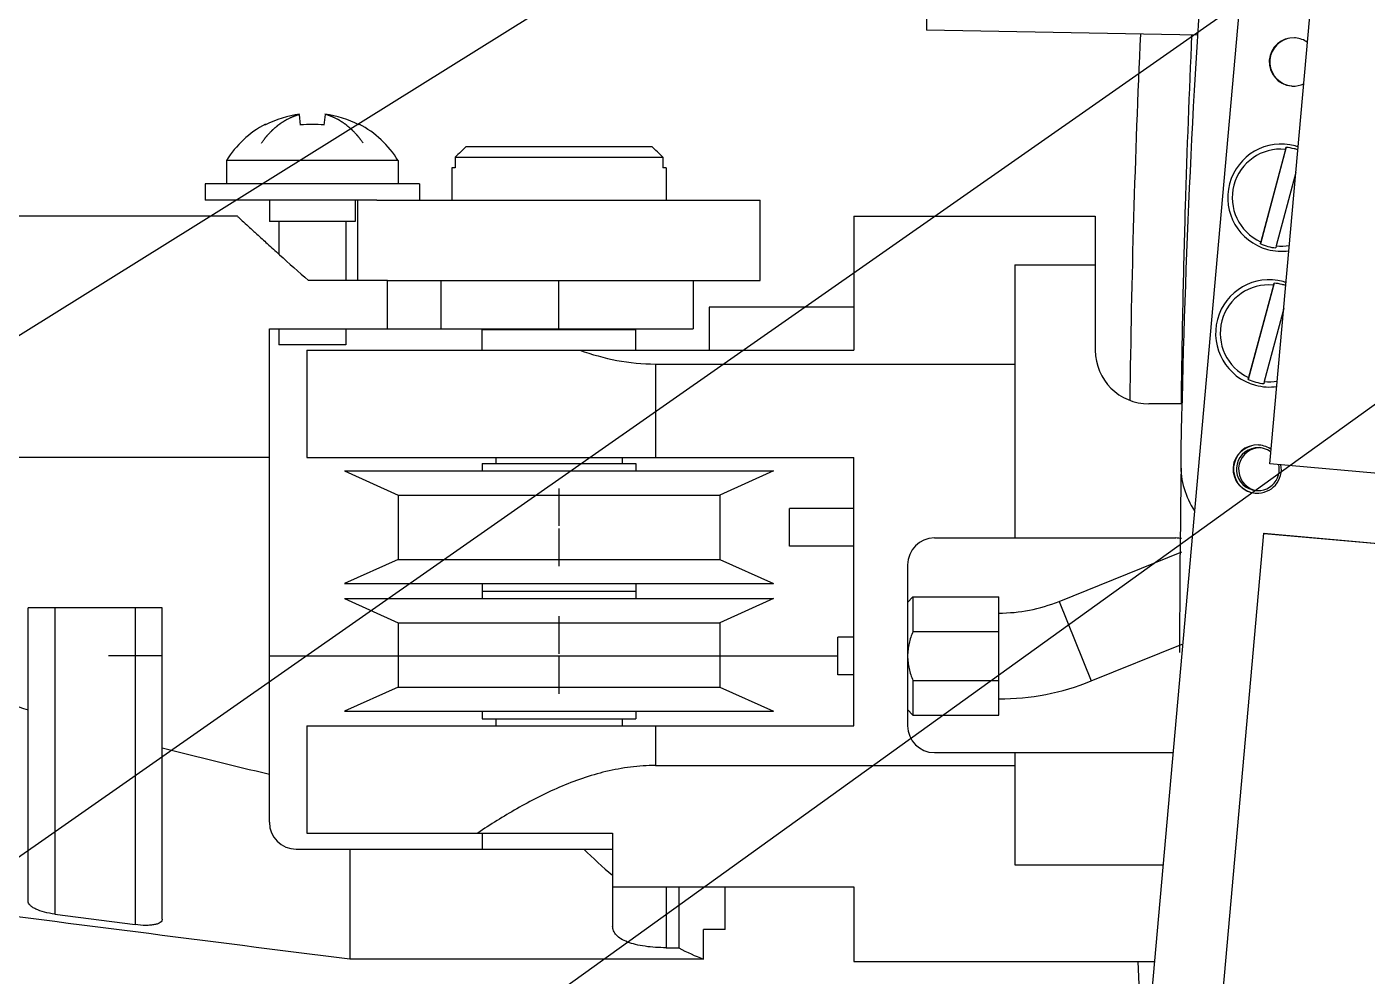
# Model space of a CAD drawing. Header units: millimetres. Extents: x 0 to 420, y 0 to 297.
# Drawn here: x 147.94 to 160.44, y 172.01 to 180.85 of the extents above; entities that cross this region are included whole.
import ezdxf

# ---------------------------------------------------------------- set-up
doc = ezdxf.new("R2010")
doc.units = ezdxf.units.MM
doc.header["$LTSCALE"] = 23.1
doc.layers.get('0').update_dxf_attribs({"linetype": 'CONTINUOUS'})
for name, color, linetype in [('AXIS', 7, 'CONTINUOUS'), ('COSMETIC', 7, 'CONTINUOUS'), ('DCURVE', 7, 'CONTINUOUS'), ('DSURF', 7, 'CONTINUOUS'), ('FIRST-PHALANX-CABLE', 7, 'CONTINUOUS')]:
    doc.layers.add(name, color=color, linetype=linetype)
doc.styles.get("Standard").update_dxf_attribs({"font": 'txt', "width": 0.85})
doc.dimstyles.get("Standard").update_dxf_attribs({"dimtxt": 3.5, "dimasz": 3.5, "dimexe": 1.5, "dimexo": 1, "dimtad": 1, "dimtxsty": 'STANDARD', "dimcen": 0.09, "dimadec": 0, "dimazin": 0, "dimtol": 1, "dimtp": 0.01, "dimtm": 0.01, "dimtfac": 1, "dimtofl": 0, "dimtmove": 0, "dimatfit": 3, "dimfxl": 1, "dimtolj": 1, "dimarcsym": 0})

msp = doc.modelspace()

# ---------------------------------------------------------------- linework, layer by layer
at = {"color": 7, "linetype": 'CONTINUOUS'}
for p, q in [((157.83, 165.086), (160.458, 194.669)), ((159.53, 176.781), (159.973, 181.761)), ((156.329, 180.933), (156.327, 180.824)), ((158.858, 180.776), (156.327, 180.824)), ((150.493, 179.939), (150.484, 180.038)), ((150.721, 180.038), (150.711, 179.939)), ((150.167, 179.939), (150.165, 179.945)), ((151.04, 179.945), (151.037, 179.939)), ((152.038, 179.74), (153.767, 179.74)), ((159.682, 179.731), (159.441, 178.832)), ((159.674, 179.712), (159.444, 178.851)), ((159.674, 179.712), (159.682, 179.731)), ((149.802, 179.607), (149.802, 179.39)), ((151.402, 179.607), (149.802, 179.607)), ((151.402, 179.607), (151.402, 179.39)), ((151.934, 179.64), (151.934, 179.54)), ((151.934, 179.64), (153.871, 179.64)), ((153.871, 179.64), (153.871, 179.54)), ((151.934, 179.54), (151.902, 179.54)), ((153.902, 179.54), (153.871, 179.54)), ((159.771, 179.495), (159.589, 178.812)), ((149.602, 179.39), (149.602, 179.24)), ((151.602, 179.39), (149.602, 179.39)), ((151.602, 179.39), (151.602, 179.24)), ((151.205, 179.24), (149.602, 179.24)), ((150.202, 179.24), (150.202, 179.04)), ((151.002, 179.24), (151.002, 179.04)), ((155.652, 179.09), (155.652, 177.84)), ((155.652, 179.09), (157.902, 179.09)), ((157.902, 179.09), (157.902, 177.84)), ((151.002, 179.04), (150.202, 179.04)), ((150.29, 179.04), (150.29, 178.736)), ((150.915, 179.04), (150.915, 178.49)), ((159.441, 178.832), (159.444, 178.851)), ((159.589, 178.812), (159.585, 178.793)), ((157.152, 178.635), (157.152, 176.09)), ((157.152, 178.635), (157.902, 178.635)), ((151.302, 178.49), (151.568, 178.49)), ((151.802, 178.04), (151.802, 178.49)), ((154.152, 178.49), (154.152, 178.04)), ((159.569, 178.466), (159.328, 177.567)), ((159.562, 178.447), (159.569, 178.466)), ((159.562, 178.447), (159.331, 177.586)), ((154.302, 178.24), (154.302, 177.84)), ((159.659, 178.23), (159.476, 177.547)), ((150.202, 173.44), (150.202, 178.04)), ((150.202, 178.04), (154.152, 178.04)), ((150.29, 178.04), (150.29, 177.89)), ((150.915, 178.04), (150.915, 177.89)), ((152.187, 177.84), (152.187, 178.032)), ((152.187, 178.032), (153.617, 178.032)), ((153.617, 177.84), (153.617, 178.032)), ((150.915, 177.89), (150.29, 177.89)), ((150.552, 177.84), (150.552, 176.84)), ((150.552, 177.84), (155.652, 177.84)), ((153.802, 177.711), (153.802, 176.84)), ((153.802, 177.711), (157.152, 177.711)), ((159.328, 177.567), (159.331, 177.586)), ((159.476, 177.547), (159.473, 177.528)), ((158.713, 177.34), (158.402, 177.34)), ((150.202, 176.84), (136.302, 176.84)), ((150.552, 176.84), (155.652, 176.84)), ((155.652, 174.34), (155.652, 176.84)), ((152.187, 176.785), (152.187, 176.715)), ((152.187, 176.785), (153.617, 176.785)), ((153.617, 176.785), (153.617, 176.715)), ((167.03, 176.115), (159.53, 176.781)), ((156.402, 176.09), (158.652, 176.09)), ((159.03, 171.153), (159.473, 176.134)), ((159.473, 176.134), (159.477, 176.133)), ((159.473, 176.134), (166.973, 175.467)), ((159.477, 176.133), (166.978, 175.467)), ((156.152, 175.84), (156.152, 174.34)), ((152.187, 175.665), (152.187, 175.525)), ((152.187, 175.595), (153.617, 175.595)), ((153.617, 175.665), (153.617, 175.525)), ((156.152, 175.49), (156.202, 175.54)), ((156.202, 175.54), (156.202, 175.219)), ((157.002, 174.44), (157.002, 175.54)), ((156.202, 175.219), (157.002, 175.219)), ((156.202, 174.761), (156.202, 174.44)), ((156.202, 174.761), (157.002, 174.761)), ((152.187, 174.475), (152.187, 174.404)), ((153.617, 174.475), (153.617, 174.404)), ((156.152, 174.49), (156.202, 174.44)), ((150.552, 174.34), (150.552, 173.34)), ((150.552, 174.34), (155.652, 174.34)), ((152.187, 174.404), (153.617, 174.404)), ((153.802, 174.34), (153.802, 173.969)), ((156.402, 174.09), (158.63, 174.09)), ((157.152, 174.09), (157.152, 173.045)), ((153.802, 173.969), (157.152, 173.969)), ((150.552, 173.34), (153.402, 173.34)), ((152.187, 173.34), (152.187, 173.19)), ((153.402, 173.34), (153.402, 172.473)), ((150.452, 173.19), (153.402, 173.19)), ((150.952, 173.19), (150.952, 172.166)), ((157.152, 173.045), (158.537, 173.045)), ((153.402, 172.84), (155.652, 172.84)), ((153.902, 172.84), (153.902, 172.271)), ((154.019, 172.84), (154.019, 172.271)), ((154.452, 172.44), (154.452, 172.84)), ((155.652, 172.84), (155.652, 172.143)), ((154.25, 172.166), (154.25, 172.44)), ((154.452, 172.44), (154.25, 172.44)), ((153.902, 172.271), (154.019, 172.271)), ((150.952, 172.166), (154.25, 172.166)), ((155.652, 172.143), (158.457, 172.143))]:
    msp.add_line(p, q, dxfattribs=at)
for centre, radius, start, end in [((258.467, 176.177), 100.25, 177.36479, 179.31701), ((259.102, 176.176), 100.407, 177.37287, 178.28643), ((150.602, 179.103), 0.943, 97.2141, 117.483), ((150.602, 179.103), 0.943, 62.517, 82.7859), ((150.602, 179.114), 0.94, 117.7518, 148.3634), ((150.602, 178.941), 1.004, 83.7802, 96.2198), ((150.602, 179.114), 0.94, 31.6366, 62.2482), ((177.381, 153.364), 36.578, 133.8562, 134.0819), ((128.424, 153.364), 36.578, 45.9181, 46.1438), ((159.637, 179.262), 0.5, 75.0034, 254.9986), ((159.631, 179.262), 0.452, 84.5571, 245.445), ((159.633, 179.261), 0.472, 75.0073, 84.1445), ((159.633, 179.262), 0.472, 70.5816, 74.9991), ((159.637, 179.262), 0.499, 71.7176, 74.9979), ((259.107, 176.176), 100.412, 178.28645, 178.76989), ((159.634, 179.263), 0.472, 245.8555, 254.9927), ((159.637, 179.262), 0.5, 254.9992, 278.1231), ((159.634, 179.263), 0.472, 255.0073, 264.1445), ((159.631, 179.262), 0.452, 264.5533, 280.2372), ((159.524, 177.997), 0.5, 75.0034, 254.9986), ((159.521, 177.996), 0.472, 75.0073, 84.1445), ((159.524, 177.997), 0.499, 71.7176, 74.9979), ((259.122, 176.176), 100.427, 178.7699, 179.33586), ((159.519, 177.997), 0.452, 84.5571, 245.445), ((159.521, 177.997), 0.472, 70.5816, 74.9991), ((158.402, 177.84), 0.5, 180, 270), ((159.521, 177.998), 0.472, 245.8555, 254.9927), ((159.524, 177.997), 0.5, 254.9992, 278.1231), ((159.521, 177.998), 0.472, 255.0073, 264.1445), ((159.519, 177.997), 0.452, 264.5533, 280.2372), ((156.402, 175.84), 0.25, 90, 180), ((158.652, 175.84), 0.25, 77.2627, 90), ((156.402, 174.34), 0.25, 180, 270), ((150.452, 173.44), 0.25, 180, 270), ((258.467, 176.177), 100.25, 182.30651, 182.96329)]:
    msp.add_arc(centre, radius, start, end, dxfattribs=at)
for centre, ratio, start_param, end_param in [((155.787, 175.84), 1, -3.927613, -3.830896), ((154.683, 175.84), 0.57735, -3.453282, -3.342951)]:
    msp.add_ellipse(centre, major_axis=(0, 3.75), ratio=ratio, start_param=start_param, end_param=end_param, dxfattribs=at)
for points, knots in [([(153.095, 177.84), (153.208, 177.8), (153.44, 177.735), (153.681, 177.711), (153.802, 177.711)], [0, 0, 0, 0, 0.497279, 1, 1, 1, 1]), ([(156.202, 175.219), (156.187, 175.183), (156.168, 175.127), (156.155, 175.049), (156.152, 175.01), (156.152, 174.99)], [0, 0, 0, 0, 0.49978, 0.749891, 1, 1, 1, 1]), ([(156.152, 174.99), (156.152, 174.97), (156.155, 174.931), (156.168, 174.853), (156.187, 174.797), (156.202, 174.761)], [0, 0, 0, 0, 0.250109, 0.50022, 1, 1, 1, 1]), ([(153.802, 173.969), (153.724, 173.969), (153.569, 173.959), (153.265, 173.903), (152.906, 173.777), (152.51, 173.574), (152.263, 173.419), (152.144, 173.34)], [0, 0, 0, 0, 0.129998, 0.259364, 0.513978, 0.761542, 1, 1, 1, 1]), ([(153.902, 172.271), (153.836, 172.271), (153.74, 172.276), (153.619, 172.299), (153.543, 172.321), (153.482, 172.35), (153.437, 172.385), (153.408, 172.427), (153.402, 172.458), (153.402, 172.473)], [0, 0, 0, 0, 0.341606, 0.495418, 0.631028, 0.746236, 0.842131, 0.923794, 1, 1, 1, 1])]:
    msp.add_open_spline(points, degree=3, knots=knots, dxfattribs=at)
msp.add_open_spline([(146.952, 172.678), (148.286, 172.506), (149.619, 172.336), (150.952, 172.166)], degree=3, dxfattribs=at)
at = {"layer": 'AXIS', "color": 7, "linetype": 'CONTINUOUS'}
for p, q in [((159.769, 180.751), (159.761, 180.751)), ((159.729, 180.303), (159.737, 180.302)), ((151.902, 179.54), (151.902, 179.24)), ((153.902, 179.54), (153.902, 179.24)), ((151.027, 178.49), (151.027, 179.24)), ((151.205, 179.24), (154.777, 179.24)), ((154.777, 178.49), (154.777, 179.24)), ((149.902, 179.09), (145.302, 179.09)), ((151.302, 178.49), (150.566, 178.49)), ((151.302, 178.04), (151.302, 178.49)), ((151.568, 178.49), (154.777, 178.49)), ((152.902, 178.04), (152.902, 178.49)), ((155.652, 178.24), (154.302, 178.24)), ((152.312, 178.04), (152.312, 178.032)), ((153.492, 178.04), (153.492, 178.032)), ((159.432, 176.956), (159.423, 176.956)), ((152.312, 176.84), (152.312, 176.785)), ((153.492, 176.84), (153.492, 176.785)), ((150.902, 176.715), (151.402, 176.49)), ((150.902, 176.715), (154.902, 176.715)), ((154.902, 176.715), (154.402, 176.49)), ((151.402, 176.49), (151.402, 175.89)), ((151.402, 176.49), (154.402, 176.49)), ((154.402, 176.49), (154.402, 175.89)), ((159.392, 176.508), (159.4, 176.507)), ((151.402, 175.89), (150.902, 175.665)), ((151.402, 175.89), (154.402, 175.89)), ((154.402, 175.89), (154.902, 175.665)), ((150.902, 175.665), (154.902, 175.665)), ((150.902, 175.525), (151.402, 175.3)), ((150.902, 175.525), (154.902, 175.525)), ((154.902, 175.525), (154.402, 175.3)), ((156.202, 175.54), (157.002, 175.54)), ((151.402, 175.3), (151.402, 174.7)), ((151.402, 175.3), (154.402, 175.3)), ((154.402, 175.3), (154.402, 174.7)), ((151.402, 174.7), (150.902, 174.475)), ((151.402, 174.7), (154.402, 174.7)), ((154.402, 174.7), (154.902, 174.475)), ((150.902, 174.475), (154.902, 174.475)), ((152.312, 174.404), (152.312, 174.34)), ((153.492, 174.404), (153.492, 174.34)), ((156.202, 174.44), (157.002, 174.44))]:
    msp.add_line(p, q, dxfattribs=at)
for centre, radius, start, end in [((249.637, 175.232), 90.952, 175.97047, 179.02574), ((159.749, 180.527), 0.225, 87.0345, 264.9184), ((159.754, 180.527), 0.225, 104.9248, 264.9208), ((159.412, 176.732), 0.225, 87.0345, 264.9184), ((159.416, 176.731), 0.225, 104.9248, 264.9208), ((159.418, 176.731), 0.2, 97.5019, 254.9977), ((159.418, 176.731), 0.2, 86.9579, 97.4768), ((159.418, 176.731), 0.201, 75.0342, 86.9674), ((259.876, 175.021), 101.188, 179.02675, 179.99907), ((159.454, 176.765), 0.755, 178.9958, 213.9154), ((159.412, 176.732), 0.225, 267.0321, 10.4794), ((159.418, 176.731), 0.2, 277.5019, 344.9996), ((159.418, 176.732), 0.201, 255.0342, 266.9674), ((159.418, 176.732), 0.2, 266.9579, 277.4768)]:
    msp.add_arc(centre, radius, start, end, dxfattribs=at)
msp.add_ellipse((159.438, 176.73), major_axis=(-0.2, 0.011), ratio=0.999957, start_param=4.89631, end_param=7.645194, dxfattribs=at)
for points in [[(159.881, 180.709), (159.849, 180.732), (159.809, 180.747), (159.769, 180.751)], [(159.737, 180.302), (159.774, 180.3), (159.813, 180.308), (159.847, 180.324)], [(159.544, 176.914), (159.512, 176.937), (159.471, 176.952), (159.432, 176.956)], [(159.54, 176.89), (159.519, 176.906), (159.495, 176.918), (159.47, 176.925)], [(159.611, 176.68), (159.619, 176.71), (159.62, 176.744), (159.613, 176.774)], [(147.264, 174.72), (147.491, 174.636), (147.721, 174.56), (147.952, 174.488)]]:
    msp.add_open_spline(points, degree=3, dxfattribs=at)
msp.add_open_spline([(149.902, 179.09), (149.898, 179.094), (149.933, 179.061), (149.95, 179.046), (150.017, 178.984), (150.091, 178.917), (150.188, 178.828), (150.347, 178.684), (150.475, 178.57), (150.566, 178.49)], degree=3, knots=[0, 0, 0, 0, 0.018172, 0.072002, 0.159663, 0.278466, 0.42516, 0.59645, 1, 1, 1, 1], dxfattribs=at)
at = {"layer": 'COSMETIC', "color": 7, "linetype": 'CONTINUOUS'}
for points in [[(150.127, 179.771), (150.133, 179.779), (150.143, 179.791), (150.153, 179.805), (150.16, 179.813), (150.164, 179.819), (150.168, 179.824), (150.171, 179.828), (150.173, 179.831), (150.175, 179.833), (150.176, 179.834), (150.176, 179.835), (150.177, 179.836), (150.179, 179.838), (150.181, 179.84), (150.184, 179.843), (150.188, 179.848), (150.195, 179.855), (150.204, 179.864), (150.212, 179.873), (150.219, 179.88), (150.223, 179.884), (150.226, 179.888), (150.228, 179.89), (150.23, 179.892), (150.231, 179.893), (150.232, 179.894), (150.233, 179.895), (150.235, 179.896), (150.237, 179.898), (150.241, 179.901), (150.245, 179.905), (150.251, 179.91), (150.256, 179.915), (150.262, 179.919), (150.268, 179.924), (150.273, 179.929), (150.278, 179.933), (150.282, 179.936), (150.284, 179.938), (150.287, 179.94), (150.288, 179.942), (150.289, 179.943), (150.29, 179.943), (150.291, 179.944), (150.292, 179.944), (150.293, 179.945), (150.296, 179.947), (150.299, 179.949), (150.302, 179.951), (150.307, 179.955), (150.313, 179.958), (150.319, 179.962), (150.324, 179.966), (150.33, 179.97), (150.336, 179.974), (150.34, 179.977), (150.344, 179.979), (150.347, 179.981), (150.348, 179.982), (150.35, 179.983), (150.351, 179.983), (150.352, 179.984), (150.353, 179.985), (150.356, 179.986), (150.36, 179.988), (150.365, 179.991), (150.373, 179.995), (150.384, 180), (150.394, 180.005), (150.402, 180.009), (150.407, 180.011), (150.411, 180.013), (150.414, 180.015), (150.416, 180.016), (150.417, 180.016), (150.418, 180.016), (150.419, 180.017), (150.421, 180.018), (150.424, 180.018), (150.428, 180.02), (150.433, 180.022), (150.44, 180.024), (150.448, 180.027), (150.463, 180.031), (150.475, 180.036), (150.484, 180.038)], [(151.077, 179.771), (151.071, 179.779), (151.062, 179.791), (151.051, 179.805), (151.045, 179.813), (151.04, 179.819), (151.036, 179.824), (151.033, 179.828), (151.031, 179.831), (151.03, 179.833), (151.029, 179.834), (151.028, 179.835), (151.027, 179.836), (151.026, 179.838), (151.024, 179.84), (151.02, 179.843), (151.016, 179.848), (151.009, 179.855), (151.001, 179.864), (150.993, 179.873), (150.986, 179.88), (150.982, 179.884), (150.978, 179.888), (150.976, 179.89), (150.975, 179.892), (150.974, 179.893), (150.973, 179.894), (150.972, 179.895), (150.97, 179.896), (150.968, 179.898), (150.964, 179.901), (150.959, 179.905), (150.954, 179.91), (150.948, 179.915), (150.942, 179.919), (150.937, 179.924), (150.931, 179.929), (150.927, 179.933), (150.923, 179.936), (150.92, 179.938), (150.918, 179.94), (150.916, 179.942), (150.915, 179.943), (150.915, 179.943), (150.914, 179.944), (150.913, 179.944), (150.911, 179.945), (150.909, 179.947), (150.906, 179.949), (150.902, 179.951), (150.897, 179.955), (150.892, 179.958), (150.886, 179.962), (150.88, 179.966), (150.875, 179.97), (150.869, 179.974), (150.864, 179.977), (150.86, 179.979), (150.858, 179.981), (150.856, 179.982), (150.855, 179.983), (150.854, 179.983), (150.853, 179.984), (150.851, 179.985), (150.849, 179.986), (150.844, 179.988), (150.839, 179.991), (150.831, 179.995), (150.821, 180), (150.811, 180.005), (150.802, 180.009), (150.797, 180.011), (150.793, 180.013), (150.791, 180.015), (150.789, 180.016), (150.788, 180.016), (150.787, 180.016), (150.785, 180.017), (150.783, 180.018), (150.781, 180.018), (150.776, 180.02), (150.771, 180.022), (150.765, 180.024), (150.757, 180.027), (150.742, 180.031), (150.729, 180.036), (150.721, 180.038)]]:
    msp.add_open_spline(points, degree=3, knots=[0, 0, 0, 0, 0.0625, 0.09375, 0.109375, 0.125, 0.140625, 0.148438, 0.15625, 0.160156, 0.164062, 0.166016, 0.167969, 0.171875, 0.179688, 0.1875, 0.203125, 0.21875, 0.25, 0.28125, 0.296875, 0.3125, 0.320312, 0.328125, 0.332031, 0.333984, 0.335938, 0.339844, 0.34375, 0.351562, 0.359375, 0.375, 0.390625, 0.40625, 0.421875, 0.4375, 0.453125, 0.46875, 0.476562, 0.484375, 0.492188, 0.496094, 0.498047, 0.5, 0.501953, 0.503906, 0.507812, 0.515625, 0.523438, 0.53125, 0.546875, 0.5625, 0.578125, 0.59375, 0.609375, 0.625, 0.640625, 0.648438, 0.65625, 0.660156, 0.664062, 0.666016, 0.667969, 0.671875, 0.679688, 0.6875, 0.703125, 0.71875, 0.75, 0.78125, 0.796875, 0.8125, 0.820312, 0.828125, 0.832031, 0.833984, 0.835938, 0.839844, 0.84375, 0.851562, 0.859375, 0.875, 0.890625, 0.90625, 0.9375, 1, 1, 1, 1], dxfattribs=at)
at = {"layer": 'DCURVE', "color": 4, "linetype": 'CONTINUOUS'}
for p, q in [((152.902, 176.552), (152.902, 176.202)), ((152.902, 176.178), (152.902, 175.828)), ((152.902, 175.361), (152.902, 175.011)), ((152.902, 174.988), (152.902, 174.638))]:
    msp.add_line(p, q, dxfattribs=at)
at = {"layer": 'DSURF', "color": 7, "linetype": 'CONTINUOUS'}
for p, q in [((155.052, 176.015), (155.052, 176.365)), ((155.652, 176.365), (155.052, 176.365)), ((155.652, 176.015), (155.052, 176.015)), ((157.564, 175.499), (158.708, 175.961)), ((157.564, 175.499), (157.864, 174.758)), ((147.952, 172.705), (147.952, 175.44)), ((149.202, 175.44), (147.952, 175.44)), ((148.202, 175.44), (148.202, 172.584)), ((148.952, 175.44), (148.952, 172.486)), ((149.202, 172.537), (149.202, 175.44)), ((155.502, 174.815), (155.502, 175.165)), ((155.652, 175.165), (155.502, 175.165)), ((157.864, 174.758), (158.712, 175.1)), ((155.652, 174.815), (155.502, 174.815)), ((148.202, 172.584), (148.952, 172.486))]:
    msp.add_line(p, q, dxfattribs=at)
for centre, radius, start, end in [((157.002, 176.89), 1.5, 270, 292), ((157.002, 176.89), 2.3, 270, 292), ((160.299, 217.13), 44.404, 255.5287, 256.8574)]:
    msp.add_arc(centre, radius, start, end, dxfattribs=at)
for points, knots in [([(148.202, 172.584), (148.169, 172.588), (148.108, 172.6), (148.038, 172.623), (147.994, 172.647), (147.971, 172.665), (147.956, 172.684), (147.952, 172.699), (147.952, 172.705)], [0, 0, 0, 0, 0.34291, 0.63655, 0.755173, 0.853218, 0.932738, 1, 1, 1, 1]), ([(149.202, 172.537), (149.202, 172.532), (149.199, 172.519), (149.184, 172.504), (149.16, 172.493), (149.129, 172.485), (149.092, 172.48), (149.032, 172.478), (148.984, 172.482), (148.952, 172.486)], [0, 0, 0, 0, 0.063324, 0.13547, 0.227533, 0.343907, 0.48408, 0.644257, 1, 1, 1, 1])]:
    msp.add_open_spline(points, degree=3, knots=knots, dxfattribs=at)
at = {"layer": 'FIRST-PHALANX-CABLE', "color": 40, "linetype": 'CONTINUOUS'}
for p, q in [((149.202, 174.99), (148.702, 174.99)), ((150.202, 174.99), (155.502, 174.99))]:
    msp.add_line(p, q, dxfattribs=at)

# ---------------------------------------------------------------- leaders
at = {"color": 2, "linetype": 'CONTINUOUS'}
for points in [[(165.689, 189.087), (120.619, 160.986), (114.619, 160.986)], [(164.345, 184.64), (116.318, 151.049), (110.318, 151.049)], [(163.373, 179.395), (111.235, 141.889), (105.235, 141.889)], [(163.6, 173.593), (105.886, 135.089), (99.886, 135.089)], [(169.943, 171.664), (142.962, 108.479), (150.41, 108.479)]]:
    msp.add_leader(points, dimstyle='STANDARD', override={"dimtad": 0, "dimldrblk": 'DOT'}, dxfattribs=at)

doc.saveas('drawing.dxf')
